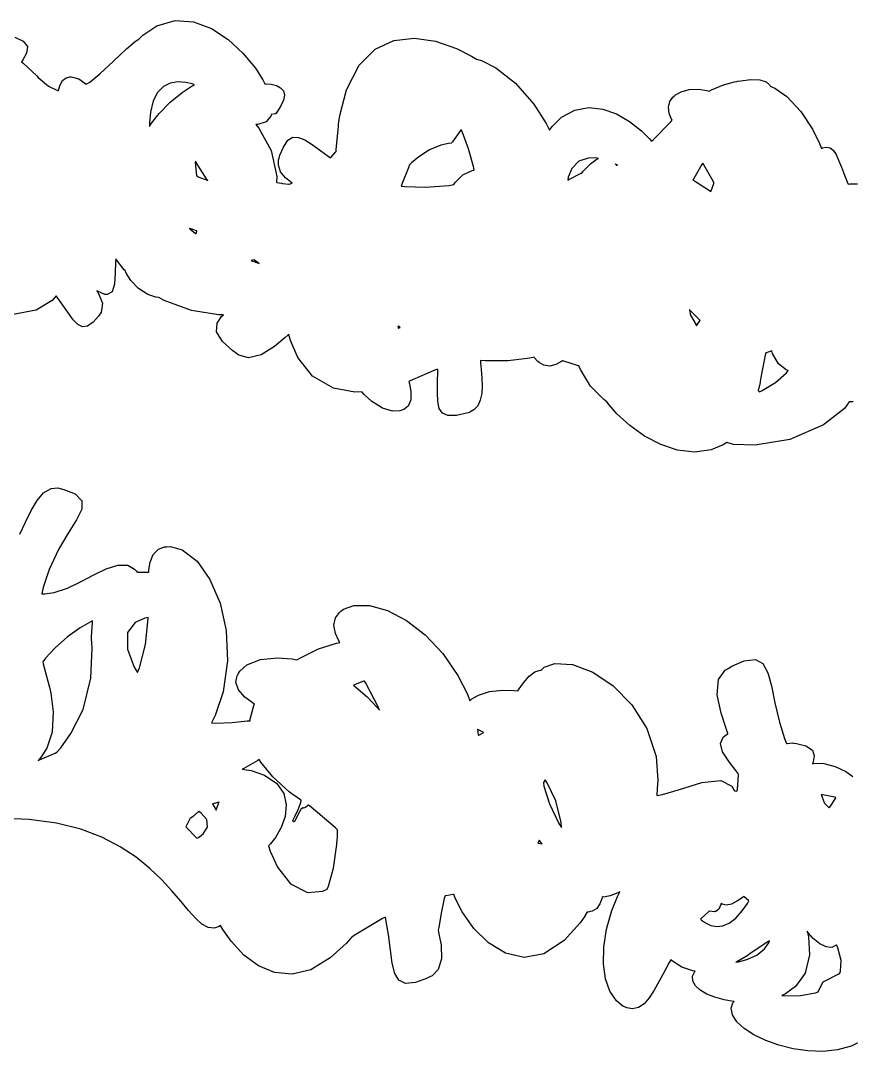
# Model space of a CAD drawing. Extents: x 0 to 357, y 0 to 115.
# Drawn here: x 86.6 to 173.7, y 2.2 to 110.2 of the extents above; entities that cross this region are included whole.
import ezdxf

# ---------------------------------------------------------------- set-up
doc = ezdxf.new("R2010")
doc.units = 0
doc.layers.get('0').update_dxf_attribs({"linetype": 'CONTINUOUS'})

msp = doc.modelspace()

# ---------------------------------------------------------------- linework, layer by layer
at = {"color": 254}
for p, q in [((100.83, 109.694), (102.762, 110.249)), ((102.762, 110.249), (104.695, 110.109)), ((99.3662, 108.722), (100.83, 109.694)), ((104.695, 110.109), (106.568, 109.408)), ((106.568, 109.408), (108.314, 108.278)), ((85.9525, 108.505), (86.8204, 108.107)), ((86.8204, 108.107), (87.274, 107.534)), ((97.6436, 107.281), (98.6109, 108.09)), ((98.6109, 108.09), (98.9637, 108.314)), ((98.9637, 108.314), (99.3662, 108.722)), ((108.314, 108.278), (109.869, 106.848)), ((123.738, 107.272), (125.706, 108.179)), ((125.706, 108.179), (127.853, 108.413)), ((127.853, 108.413), (130.077, 108.087)), ((130.077, 108.087), (132.276, 107.311)), ((87.274, 107.534), (87.1664, 106.826)), ((96.2808, 105.992), (97.6436, 107.281)), ((122.049, 105.583), (123.738, 107.272)), ((132.276, 107.311), (133.856, 106.509)), ((86.7929, 106.15), (86.651, 105.937)), ((86.651, 105.937), (86.8041, 105.818)), ((87.1664, 106.826), (86.7929, 106.15)), ((94.8725, 104.677), (96.2808, 105.992)), ((109.869, 106.848), (111.172, 105.252)), ((133.856, 106.509), (134.353, 106.196)), ((134.353, 106.196), (134.885, 106.055)), ((134.885, 106.055), (136.394, 105.293)), ((86.8041, 105.818), (88.2745, 104.455)), ((111.172, 105.252), (111.942, 104.046)), ((120.738, 102.997), (122.049, 105.583)), ((136.394, 105.293), (138.464, 103.689)), ((88.2745, 104.455), (88.4135, 104.301)), ((88.4135, 104.301), (88.5941, 104.101)), ((88.5941, 104.101), (89.487, 103.362)), ((90.6942, 103.513), (90.9408, 103.969)), ((90.9408, 103.969), (91.3172, 104.253)), ((91.3172, 104.253), (91.7222, 104.344)), ((91.7222, 104.344), (91.8573, 104.34)), ((91.8573, 104.34), (91.9939, 104.337)), ((91.9939, 104.337), (92.6648, 104.13)), ((92.6648, 104.13), (93.3027, 103.693)), ((93.424, 103.573), (93.8071, 103.814)), ((93.8071, 103.814), (94.8725, 104.677)), ((103.043, 103.82), (102.245, 103.685)), ((103.894, 103.759), (103.043, 103.82)), ((104.56, 103.605), (103.894, 103.759)), ((111.942, 104.046), (112.154, 103.621)), ((160.256, 103.527), (161.432, 103.837)), ((161.432, 103.837), (161.659, 103.868)), ((161.659, 103.868), (161.666, 103.871)), ((161.666, 103.871), (161.733, 103.885)), ((161.733, 103.885), (161.74, 103.886)), ((161.74, 103.886), (162.072, 103.952)), ((162.072, 103.952), (163.085, 104.08)), ((163.085, 104.08), (164.075, 104.054)), ((164.075, 104.054), (164.755, 103.819)), ((164.755, 103.819), (165.103, 103.511)), ((89.487, 103.362), (90.3676, 102.945)), ((90.3676, 102.945), (90.5425, 102.904)), ((90.5425, 102.904), (90.5686, 103.058)), ((90.5686, 103.058), (90.6942, 103.513)), ((93.3027, 103.693), (93.424, 103.573)), ((100.928, 102.725), (100.464, 101.847)), ((101.531, 103.328), (100.928, 102.725)), ((102.245, 103.685), (101.531, 103.328)), ((102.248, 101.711), (103.504, 102.731)), ((103.504, 102.731), (104.446, 103.353)), ((104.446, 103.353), (104.775, 103.531)), ((104.775, 103.531), (104.56, 103.605)), ((112.154, 103.621), (112.321, 103.623)), ((112.321, 103.623), (112.823, 103.582)), ((112.823, 103.582), (113.386, 103.445)), ((113.386, 103.445), (113.823, 103.21)), ((113.823, 103.21), (114.108, 102.875)), ((114.108, 102.875), (114.22, 102.436)), ((120.03, 100.314), (120.738, 102.997)), ((138.464, 103.689), (140.393, 101.48)), ((155.25, 102.486), (155.812, 102.799)), ((155.812, 102.799), (156.684, 103.032)), ((156.684, 103.032), (157.681, 103.052)), ((157.681, 103.052), (158.505, 102.937)), ((158.505, 102.937), (158.773, 102.869)), ((158.773, 102.869), (159.027, 103.007)), ((159.027, 103.007), (160.256, 103.527)), ((165.103, 103.511), (165.177, 103.383)), ((165.177, 103.383), (165.64, 103.175)), ((165.64, 103.175), (166.912, 102.284)), ((100.464, 101.847), (100.167, 100.668)), ((101.078, 100.51), (102.248, 101.711)), ((114.133, 101.894), (113.826, 101.24)), ((114.22, 102.436), (114.133, 101.894)), ((154.485, 101.173), (154.642, 101.779)), ((154.642, 101.779), (154.96, 102.227)), ((154.96, 102.227), (155.094, 102.345)), ((155.094, 102.345), (155.25, 102.486)), ((166.912, 102.284), (168.389, 100.739)), ((100.167, 100.668), (100.065, 99.5398)), ((100.294, 99.5165), (101.078, 100.51)), ((113.425, 100.657), (113.276, 100.477)), ((113.826, 101.24), (113.425, 100.657)), ((140.393, 101.48), (141.675, 99.4738)), ((143.291, 100.113), (144.682, 100.879)), ((144.682, 100.879), (146.14, 101.141)), ((146.14, 101.141), (147.616, 100.976)), ((147.616, 100.976), (149.06, 100.462)), ((154.58, 100.518), (154.485, 101.173)), ((154.796, 99.9779), (154.58, 100.518)), ((168.389, 100.739), (169.598, 98.8826)), ((100.065, 99.5398), (100.066, 99.1637)), ((100.066, 99.1637), (100.294, 99.5165)), ((112.308, 99.6336), (111.443, 99.3662)), ((112.795, 100.24), (112.308, 99.6336)), ((112.841, 100.402), (112.795, 100.24)), ((112.878, 100.412), (112.841, 100.402)), ((113.24, 100.474), (112.878, 100.412)), ((113.276, 100.477), (113.24, 100.474)), ((119.895, 99.15), (119.908, 99.4047)), ((119.908, 99.4047), (120.03, 100.314)), ((141.675, 99.4738), (142.016, 98.7626)), ((142.285, 99.1362), (143.291, 100.113)), ((149.06, 100.462), (150.427, 99.6749)), ((150.427, 99.6749), (151.664, 98.6966)), ((152.906, 97.7664), (154.707, 99.6061)), ((154.707, 99.6061), (154.889, 99.8086)), ((154.889, 99.8086), (154.796, 99.9779)), ((111.443, 99.3662), (111.21, 99.3704)), ((111.21, 99.3704), (111.538, 98.9722)), ((111.538, 98.9722), (112.816, 96.6336)), ((119.665, 96.7398), (119.895, 99.15)), ((132.696, 98.7379), (131.838, 97.536)), ((132.746, 98.8427), (132.696, 98.7379)), ((132.883, 98.5227), (132.746, 98.8427)), ((133.525, 96.8128), (132.883, 98.5227)), ((142.016, 98.7626), (142.285, 99.1362)), ((151.664, 98.6966), (152.48, 97.8916)), ((169.598, 98.8826), (170.331, 97.3667)), ((114.115, 96.9987), (114.591, 97.7043)), ((114.591, 97.7043), (115.112, 98.0239)), ((115.112, 98.0239), (115.697, 98.0144)), ((115.697, 98.0144), (116.367, 97.736)), ((116.367, 97.736), (117.139, 97.2467)), ((117.139, 97.2467), (118.032, 96.6047)), ((131.439, 97.3847), (130.616, 97.1832)), ((131.717, 97.4012), (131.439, 97.3847)), ((131.838, 97.536), (131.717, 97.4012)), ((152.48, 97.8916), (152.727, 97.6009)), ((152.727, 97.6009), (152.906, 97.7664)), ((170.331, 97.3667), (170.53, 96.8431)), ((112.816, 96.6336), (113.41, 93.9024)), ((113.758, 96.1401), (114.115, 96.9987)), ((118.032, 96.6047), (118.805, 96.0494)), ((119.116, 95.9224), (119.587, 96.4586)), ((119.587, 96.4586), (119.633, 96.5122)), ((119.633, 96.5122), (119.665, 96.7398)), ((129.443, 96.6929), (128.305, 95.9803)), ((130.616, 97.1832), (129.443, 96.6929)), ((134.042, 94.9607), (133.525, 96.8128)), ((170.53, 96.8431), (170.648, 96.8996)), ((170.648, 96.8996), (171.039, 96.9973)), ((171.039, 96.9973), (171.449, 96.9271)), ((171.449, 96.9271), (171.782, 96.6555)), ((171.782, 96.6555), (172.072, 96.2078)), ((172.072, 96.2078), (172.344, 95.6056)), ((104.895, 95.5255), (104.877, 95.3809)), ((104.877, 95.3809), (105.018, 94.0167)), ((104.965, 95.3643), (104.895, 95.5255)), ((106.041, 93.672), (104.965, 95.3643)), ((113.587, 95.086), (113.61, 95.6677)), ((113.827, 94.404), (113.587, 95.086)), ((113.61, 95.6677), (113.666, 95.8455)), ((113.666, 95.8455), (113.758, 96.1401)), ((118.805, 96.0494), (119.067, 95.8688)), ((119.067, 95.8688), (119.116, 95.9224)), ((127.304, 95.0944), (127.258, 94.9166)), ((127.532, 95.3368), (127.304, 95.0944)), ((128.305, 95.9803), (127.532, 95.3368)), ((145.094, 95.5104), (144.352, 94.7593)), ((146.061, 95.8384), (145.094, 95.5104)), ((145.565, 94.4563), (146.317, 95.2306)), ((146.896, 95.8536), (146.061, 95.8384)), ((146.317, 95.2306), (147.027, 95.7531)), ((147.168, 95.8095), (146.896, 95.8536)), ((147.027, 95.7531), (147.168, 95.8095)), ((148.956, 95.2115), (148.94, 95.2197)), ((148.94, 95.2197), (148.947, 95.2115)), ((148.947, 95.2115), (149.021, 95.1149)), ((149.127, 95.1234), (148.956, 95.2115)), ((149.021, 95.1149), (149.028, 95.1039)), ((149.028, 95.1039), (149.038, 95.1054)), ((149.038, 95.1054), (149.134, 95.1135)), ((149.145, 95.1135), (149.127, 95.1234)), ((149.134, 95.1135), (149.145, 95.1135)), ((158.003, 95.1812), (157.149, 93.7161)), ((158.094, 95.2969), (158.003, 95.1812)), ((158.198, 95.1385), (158.094, 95.2969)), ((159.179, 93.4283), (158.198, 95.1385)), ((172.344, 95.6056), (172.63, 94.8725)), ((105.018, 94.0167), (105.069, 93.8925)), ((114.328, 93.7824), (113.827, 94.404)), ((127.258, 94.9166), (126.547, 93.0949)), ((132.111, 93.2889), (132.935, 94.0911)), ((132.935, 94.0911), (133.908, 94.5293)), ((133.908, 94.5293), (134.118, 94.5677)), ((134.118, 94.5677), (134.042, 94.9607)), ((144.352, 94.7593), (143.979, 93.8361)), ((144.037, 93.5867), (145.267, 94.2178)), ((145.267, 94.2178), (145.405, 94.2717)), ((145.405, 94.2717), (145.565, 94.4563)), ((172.63, 94.8725), (172.955, 94.0319)), ((172.955, 94.0319), (173.247, 93.3372)), ((105.069, 93.8925), (105.172, 93.865)), ((105.172, 93.865), (106.105, 93.533)), ((106.189, 93.4942), (106.041, 93.672)), ((106.105, 93.533), (106.189, 93.4942)), ((113.41, 93.9024), (113.396, 93.3055)), ((113.396, 93.3055), (113.441, 93.2974)), ((113.441, 93.2974), (113.914, 93.2092)), ((113.914, 93.2092), (113.964, 93.2007)), ((113.964, 93.2007), (114.03, 93.1898)), ((114.03, 93.1898), (114.682, 93.1002)), ((114.849, 93.3358), (114.328, 93.7824)), ((114.682, 93.1002), (114.745, 93.0935)), ((114.745, 93.0935), (114.768, 93.103)), ((114.768, 93.103), (115.01, 93.1954)), ((115.034, 93.2035), (114.849, 93.3358)), ((115.01, 93.1954), (115.034, 93.2035)), ((126.547, 93.0949), (126.451, 92.9114)), ((129.031, 92.7806), (131.454, 92.9802)), ((131.454, 92.9802), (131.977, 93.0674)), ((131.977, 93.0674), (132.111, 93.2889)), ((143.979, 93.8361), (143.929, 93.5164)), ((143.929, 93.5164), (144.037, 93.5867)), ((157.149, 93.7161), (157.069, 93.5373)), ((157.069, 93.5373), (157.23, 93.453)), ((157.23, 93.453), (158.793, 92.4525)), ((158.978, 92.4084), (159.246, 93.1637)), ((159.268, 93.2437), (159.179, 93.4283)), ((159.246, 93.1637), (159.268, 93.2437)), ((173.247, 93.3372), (173.352, 93.1086)), ((173.352, 93.1086), (173.521, 93.1527)), ((173.521, 93.1527), (174.336, 93.1556)), ((126.451, 92.9114), (126.853, 92.8606)), ((126.853, 92.8606), (129.031, 92.7806)), ((158.793, 92.4525), (158.944, 92.3368)), ((158.944, 92.3368), (158.978, 92.4084)), ((104.278, 88.4453), (104.276, 88.441)), ((104.276, 88.441), (104.33, 88.3931)), ((104.293, 88.4813), (104.278, 88.4453)), ((104.294, 88.4837), (104.293, 88.4813)), ((104.316, 88.4742), (104.294, 88.4837)), ((104.542, 88.3789), (104.316, 88.4742)), ((104.33, 88.3931), (104.883, 87.9369)), ((104.565, 88.3694), (104.542, 88.3789)), ((104.606, 88.3571), (104.565, 88.3694)), ((105.006, 88.2262), (104.606, 88.3571)), ((104.883, 87.9369), (104.939, 87.8939)), ((104.939, 87.8939), (104.949, 87.9203)), ((104.949, 87.9203), (105.038, 88.1863)), ((105.047, 88.2124), (105.006, 88.2262)), ((105.038, 88.1863), (105.047, 88.2124)), ((96.5094, 84.9119), (96.471, 83.8193)), ((96.544, 85.2731), (96.5094, 84.9119)), ((96.6184, 85.1641), (96.544, 85.2731)), ((97.4178, 84.1361), (96.6184, 85.1641)), ((110.761, 85.1006), (110.735, 85.0911)), ((110.735, 85.0911), (110.807, 85.0664)), ((111.024, 85.1793), (110.761, 85.1006)), ((110.807, 85.0664), (111.496, 84.8222)), ((111.051, 85.1863), (111.024, 85.1793)), ((111.095, 85.1546), (111.051, 85.1863)), ((111.52, 84.8307), (111.095, 85.1546)), ((111.496, 84.8222), (111.562, 84.7975)), ((111.562, 84.7975), (111.52, 84.8307)), ((96.471, 83.8193), (96.4089, 82.6273)), ((97.5032, 84.0398), (97.4178, 84.1361)), ((97.6341, 83.7752), (97.5032, 84.0398)), ((98.1244, 83.0241), (97.6341, 83.7752)), ((96.4089, 82.6273), (96.1485, 81.8279)), ((98.9182, 82.1764), (98.1244, 83.0241)), ((99.8897, 81.5552), (98.9182, 82.1764)), ((90.2808, 81.3911), (89.8645, 80.924)), ((90.4586, 81.1555), (90.2808, 81.3911)), ((90.974, 80.4277), (90.4586, 81.1555)), ((94.6175, 81.872), (94.5416, 81.9298)), ((94.5416, 81.9298), (94.6947, 81.7093)), ((95.4045, 81.5552), (94.6175, 81.872)), ((94.6947, 81.7093), (95.1466, 80.6468)), ((95.4857, 81.5523), (95.4045, 81.5552)), ((95.6483, 81.5467), (95.4857, 81.5523)), ((96.1485, 81.8279), (95.6483, 81.5467)), ((100.753, 81.2574), (99.8897, 81.5552)), ((101.049, 81.2147), (100.753, 81.2574)), ((101.6, 80.9103), (101.049, 81.2147)), ((89.8645, 80.924), (88.1944, 79.8961)), ((91.561, 79.5761), (90.974, 80.4277)), ((95.1466, 80.6468), (95.0129, 79.6576)), ((104.462, 79.8682), (101.6, 80.9103)), ((156.68, 79.9705), (156.694, 79.9345)), ((156.786, 79.8781), (156.68, 79.9705)), ((88.1944, 79.8961), (85.7843, 79.448)), ((92.0792, 78.8843), (91.561, 79.5761)), ((92.5615, 78.3992), (92.0792, 78.8843)), ((94.7113, 79.2565), (94.1656, 78.6571)), ((94.8739, 79.4713), (94.7113, 79.2565)), ((95.0129, 79.6576), (94.8739, 79.4713)), ((107.294, 79.4191), (104.462, 79.8682)), ((107.178, 78.5467), (107.64, 79.2247)), ((107.833, 79.411), (107.294, 79.4191)), ((107.64, 79.2247), (107.833, 79.411)), ((156.694, 79.9345), (156.763, 79.5267)), ((156.763, 79.5267), (156.761, 79.4798)), ((156.761, 79.4798), (156.814, 79.3736)), ((157.729, 78.927), (156.786, 79.8781)), ((156.814, 79.3736), (157.386, 78.3594)), ((157.813, 78.8307), (157.729, 78.927)), ((93.0465, 78.1678), (92.5615, 78.3992)), ((93.5687, 78.238), (93.0465, 78.1678)), ((94.1656, 78.6571), (93.5687, 78.238)), ((107.105, 77.6429), (107.178, 78.5467)), ((126.166, 78.238), (126.151, 78.2518)), ((126.151, 78.2518), (126.151, 78.2313)), ((126.151, 78.2313), (126.155, 78.0232)), ((126.155, 78.0232), (126.157, 78.0023)), ((126.157, 78.0023), (126.172, 78.0094)), ((126.328, 78.1032), (126.166, 78.238)), ((126.172, 78.0094), (126.328, 78.0824)), ((126.344, 78.0891), (126.328, 78.1032)), ((126.328, 78.0824), (126.344, 78.0891)), ((157.386, 78.3594), (157.448, 78.263)), ((157.448, 78.263), (157.478, 78.3086)), ((157.478, 78.3086), (157.783, 78.7809)), ((157.783, 78.7809), (157.813, 78.8307)), ((107.737, 76.612), (107.105, 77.6429)), ((114.259, 77.0047), (113.178, 76.0966)), ((114.604, 77.3232), (114.259, 77.0047)), ((114.612, 77.3257), (114.604, 77.3232)), ((114.683, 77.3409), (114.612, 77.3257)), ((114.691, 77.3423), (114.683, 77.3409)), ((114.849, 76.7211), (114.691, 77.3423)), ((115.623, 74.9321), (114.849, 76.7211)), ((108.803, 75.6461), (107.737, 76.612)), ((109.19, 75.365), (108.803, 75.6461)), ((113.178, 76.0966), (111.8, 75.2228)), ((165.337, 75.6338), (165.283, 75.6172)), ((165.422, 75.365), (165.337, 75.6338)), ((109.454, 75.1748), (109.19, 75.365)), ((110.469, 74.9102), (109.454, 75.1748)), ((111.8, 75.2228), (110.469, 74.9102)), ((117.158, 72.988), (115.623, 74.9321)), ((135.266, 74.5726), (134.771, 74.622)), ((134.771, 74.622), (134.793, 74.3892)), ((137.682, 74.574), (135.266, 74.5726)), ((139.969, 74.8799), (137.682, 74.574)), ((140.397, 74.9804), (139.969, 74.8799)), ((140.426, 74.9378), (140.397, 74.9804)), ((140.768, 74.5518), (140.426, 74.9378)), ((143.379, 74.5973), (143.22, 74.4873)), ((143.531, 74.5575), (143.379, 74.5973)), ((144.972, 74.1123), (143.531, 74.5575)), ((164.637, 75.1844), (164.157, 72.6694)), ((164.696, 75.4172), (164.637, 75.1844)), ((164.75, 75.4366), (164.696, 75.4172)), ((165.283, 75.6172), (164.75, 75.4366)), ((166.025, 74.283), (165.422, 75.365)), ((130.076, 73.6286), (127.666, 72.6063)), ((130.309, 73.714), (130.076, 73.6286)), ((130.309, 73.3873), (130.309, 73.714)), ((134.793, 74.3892), (134.862, 73.6865)), ((134.862, 73.6865), (134.932, 72.7812)), ((140.807, 74.5172), (140.768, 74.5518)), ((140.94, 74.3991), (140.807, 74.5172)), ((141.427, 74.1288), (140.94, 74.3991)), ((142.055, 74.0392), (141.427, 74.1288)), ((142.701, 74.2086), (142.055, 74.0392)), ((143.22, 74.4873), (142.701, 74.2086)), ((145.11, 74.0639), (144.972, 74.1123)), ((145.277, 73.6794), (145.11, 74.0639)), ((146.334, 71.9335), (145.277, 73.6794)), ((166.825, 73.6342), (166.025, 74.283)), ((167.013, 73.5817), (166.825, 73.6342)), ((166.87, 73.3446), (167.055, 73.5707)), ((167.016, 73.5817), (167.013, 73.5817)), ((167.051, 73.5722), (167.016, 73.5817)), ((167.055, 73.5707), (167.051, 73.5722)), ((119.371, 71.7173), (117.158, 72.988)), ((127.277, 72.4352), (127.265, 72.4299)), ((127.265, 72.4299), (127.329, 72.1678)), ((127.403, 72.4821), (127.277, 72.4352)), ((127.416, 72.4863), (127.403, 72.4821)), ((127.666, 72.6063), (127.416, 72.4863)), ((130.262, 71.2763), (130.285, 72.4076)), ((130.285, 72.4076), (130.309, 73.3873)), ((134.932, 72.7812), (134.957, 71.9282)), ((164.122, 72.3981), (164.104, 72.3209)), ((164.157, 72.6694), (164.122, 72.3981)), ((165.708, 72.318), (166.87, 73.3446)), ((121.598, 71.3038), (119.371, 71.7173)), ((122.335, 71.3299), (121.598, 71.3038)), ((122.579, 71.0586), (122.335, 71.3299)), ((127.329, 72.1678), (127.481, 71.3659)), ((127.481, 71.3659), (127.495, 70.4949)), ((134.957, 71.9282), (134.91, 71.1468)), ((147.704, 70.5238), (146.334, 71.9335)), ((163.922, 71.5754), (163.902, 71.5038)), ((163.902, 71.5038), (163.915, 71.4897)), ((163.915, 71.4897), (164.032, 71.3521)), ((164.104, 72.3209), (163.922, 71.5754)), ((164.032, 71.3521), (164.044, 71.3384)), ((164.044, 71.3384), (164.335, 71.4745)), ((164.335, 71.4745), (165.708, 72.318)), ((123.403, 70.3227), (122.579, 71.0586)), ((124.497, 69.6376), (123.403, 70.3227)), ((127.495, 70.4949), (127.213, 69.8377)), ((130.296, 70.3351), (130.262, 71.2763)), ((130.452, 69.6048), (130.296, 70.3351)), ((134.767, 70.4578), (134.501, 69.8803)), ((134.91, 71.1468), (134.767, 70.4578)), ((148.027, 70.3061), (147.704, 70.5238)), ((148.267, 69.9699), (148.027, 70.3061)), ((173.46, 70.3061), (172.945, 69.5826)), ((173.87, 70.2991), (173.46, 70.3061)), ((125.563, 69.3194), (124.497, 69.6376)), ((126.321, 69.336), (125.563, 69.3194)), ((126.55, 69.4133), (126.321, 69.336)), ((126.73, 69.4754), (126.55, 69.4133)), ((127.213, 69.8377), (126.73, 69.4754)), ((130.79, 69.1032), (130.452, 69.6048)), ((133.654, 69.1942), (133.5, 69.1473)), ((134.087, 69.438), (133.654, 69.1942)), ((134.501, 69.8803), (134.087, 69.438)), ((149.094, 69.033), (148.267, 69.9699)), ((172.945, 69.5826), (170.744, 67.8737)), ((131.368, 68.8481), (130.79, 69.1032)), ((132.252, 68.8566), (131.368, 68.8481)), ((133.194, 69.0548), (132.252, 68.8566)), ((133.5, 69.1473), (133.194, 69.0548)), ((150.435, 67.8021), (149.094, 69.033)), ((151.985, 66.6997), (150.435, 67.8021)), ((170.744, 67.8737), (167.209, 66.3582)), ((153.68, 65.8096), (151.985, 66.6997)), ((160.61, 66.0396), (160.245, 65.7821)), ((161.31, 65.8262), (160.61, 66.0396)), ((167.209, 66.3582), (163.584, 65.7504)), ((155.454, 65.2141), (153.68, 65.8096)), ((157.244, 64.9993), (155.454, 65.2141)), ((158.984, 65.2459), (157.244, 64.9993)), ((160.245, 65.7821), (158.984, 65.2459)), ((163.584, 65.7504), (161.31, 65.8262)), ((88.2798, 59.9528), (88.9688, 60.7579)), ((88.9688, 60.7579), (89.7611, 61.2126)), ((89.7611, 61.2126), (90.4737, 61.2704)), ((90.4737, 61.2704), (90.6928, 61.2151)), ((90.6928, 61.2151), (91.1006, 61.1131)), ((91.1006, 61.1131), (92.2874, 60.6351)), ((92.2874, 60.6351), (92.9802, 59.9239)), ((87.6558, 58.8959), (88.2798, 59.9528)), ((92.9802, 59.9239), (92.9612, 59.0338)), ((87.0617, 57.6887), (87.6558, 58.8959)), ((92.9612, 59.0338), (92.4168, 57.9148)), ((86.4595, 56.4307), (87.0617, 57.6887)), ((92.4168, 57.9148), (91.5402, 56.5189)), ((91.5402, 56.5189), (90.5178, 54.7977)), ((101.881, 55.0982), (102.277, 55.1353)), ((102.277, 55.1353), (103.513, 54.7688)), ((90.5178, 54.7977), (89.5396, 52.7018)), ((100.141, 53.4734), (100.464, 54.2918)), ((100.464, 54.2918), (101.023, 54.8446)), ((101.023, 54.8446), (101.662, 55.0788)), ((101.662, 55.0788), (101.881, 55.0982)), ((103.513, 54.7688), (105.06, 53.5753)), ((95.5435, 52.7953), (96.7507, 53.1756)), ((96.7507, 53.1756), (97.8048, 53.1537)), ((97.8048, 53.1537), (98.5051, 52.7664)), ((100.01, 52.6838), (100.141, 53.4734)), ((105.06, 53.5753), (106.416, 51.6682)), ((89.5396, 52.7018), (88.9275, 50.8222)), ((92.8508, 51.4354), (94.2287, 52.1642)), ((94.2287, 52.1642), (95.5435, 52.7953)), ((98.5051, 52.7664), (98.6621, 52.5748)), ((98.6621, 52.5748), (98.6716, 52.5625)), ((98.6716, 52.5625), (98.7764, 52.4316)), ((98.7764, 52.4316), (98.7873, 52.4178)), ((98.7873, 52.4178), (98.8854, 52.4274)), ((98.8854, 52.4274), (99.8883, 52.4274)), ((99.8883, 52.4274), (99.9906, 52.4192)), ((99.9906, 52.4192), (100.01, 52.6838)), ((88.9275, 50.8222), (88.7966, 50.1798)), ((91.4562, 50.7587), (92.8508, 51.4354)), ((106.416, 51.6682), (107.472, 49.1945)), ((88.7966, 50.1798), (89.1134, 50.1495)), ((89.1134, 50.1495), (90.0892, 50.2902)), ((90.0892, 50.2902), (91.4562, 50.7587)), ((107.472, 49.1945), (108.124, 46.3049)), ((120.428, 48.5553), (121.486, 48.937)), ((121.486, 48.937), (123.15, 48.9493)), ((123.15, 48.9493), (125.029, 48.4092)), ((99.5786, 47.625), (98.582, 47.1745)), ((99.9271, 47.6829), (99.5786, 47.625)), ((99.9077, 47.2324), (99.9271, 47.6829)), ((119.406, 46.8753), (119.575, 47.6444)), ((119.575, 47.6444), (119.981, 48.194)), ((119.981, 48.194), (120.154, 48.332)), ((120.154, 48.332), (120.428, 48.5553)), ((125.029, 48.4092), (127.01, 47.3618)), ((92.8067, 46.5899), (91.4837, 45.6586)), ((93.7729, 47.1565), (92.8067, 46.5899)), ((94.1049, 47.3258), (93.7729, 47.1565)), ((93.9821, 45.6477), (94.0841, 47.1868)), ((94.0841, 47.1868), (94.1049, 47.3258)), ((98.582, 47.1745), (97.7635, 46.101)), ((99.6403, 44.8635), (99.9077, 47.2324)), ((119.576, 46.0167), (119.406, 46.8753)), ((127.01, 47.3618), (128.979, 45.8516)), ((91.4837, 45.6586), (90.1651, 44.4927)), ((93.9821, 45.4794), (93.9821, 45.6477)), ((94.065, 44.4514), (93.9821, 45.4794)), ((97.7635, 46.101), (97.7498, 44.377)), ((108.124, 46.3049), (108.262, 43.1493)), ((119.892, 45.2907), (119.576, 46.0167)), ((128.979, 45.8516), (130.821, 43.918)), ((90.1651, 44.4927), (89.1812, 43.4301)), ((93.9052, 41.33), (94.065, 44.4514)), ((97.7498, 44.377), (98.4786, 42.485)), ((99.0163, 42.4078), (99.6403, 44.8635)), ((115.901, 43.4661), (117.807, 44.384)), ((117.807, 44.384), (119.67, 44.9901)), ((119.67, 44.9901), (120.02, 45.0603)), ((120.02, 45.0603), (119.892, 45.2907)), ((89.1812, 43.4301), (88.8848, 43.0526)), ((110.295, 42.7316), (111.705, 43.2954)), ((111.705, 43.2954), (113.488, 43.4661)), ((113.488, 43.4661), (115.029, 43.3405)), ((115.029, 43.3405), (115.53, 43.24)), ((115.53, 43.24), (115.901, 43.4661)), ((130.821, 43.918), (132.425, 41.607)), ((162.45, 43.1493), (163.627, 43.2911)), ((163.627, 43.2911), (164.404, 42.8487)), ((88.8848, 43.0526), (88.9275, 42.8406)), ((88.9275, 42.8406), (89.5174, 40.615)), ((98.4786, 42.485), (98.8205, 41.9118)), ((98.8205, 41.9118), (99.0163, 42.4078)), ((108.262, 43.1493), (107.781, 39.8762)), ((109.532, 42.0578), (110.295, 42.7316)), ((140.474, 41.9763), (140.953, 42.1418)), ((140.953, 42.1418), (141.114, 42.1446)), ((141.114, 42.1446), (141.121, 42.1527)), ((141.121, 42.1527), (141.202, 42.2356)), ((141.202, 42.2356), (141.212, 42.2437)), ((141.212, 42.2437), (141.471, 42.4889)), ((141.471, 42.4889), (142.591, 42.8653)), ((142.591, 42.8653), (144.446, 42.744)), ((144.446, 42.744), (146.556, 41.9407)), ((159.743, 41.1939), (160.433, 42.1665)), ((160.433, 42.1665), (160.745, 42.3457)), ((160.745, 42.3457), (161.152, 42.5799)), ((161.152, 42.5799), (162.45, 43.1493)), ((164.404, 42.8487), (164.914, 41.8966)), ((93.1002, 38.0488), (93.9052, 41.33)), ((109.136, 40.8877), (109.27, 41.5823)), ((109.27, 41.5823), (109.379, 41.7781)), ((109.379, 41.7781), (109.532, 42.0578)), ((132.425, 41.607), (133.423, 39.6448)), ((139.294, 40.8506), (139.876, 41.5301)), ((139.876, 41.5301), (140.474, 41.9763)), ((146.556, 41.9407), (148.704, 40.5158)), ((159.603, 39.5813), (159.743, 41.1939)), ((164.914, 41.8966), (165.286, 40.5059)), ((89.5174, 40.615), (89.5932, 40.3807)), ((89.5932, 40.3807), (89.7421, 39.7454)), ((109.401, 40.0914), (109.136, 40.8877)), ((110.083, 39.3404), (109.401, 40.0914)), ((121.567, 40.6273), (121.468, 40.5776)), ((121.468, 40.5776), (121.715, 40.3959)), ((122.53, 40.9967), (121.567, 40.6273)), ((121.715, 40.3959), (122.902, 39.3774)), ((122.623, 41.0199), (122.53, 40.9967)), ((122.765, 40.7885), (122.623, 41.0199)), ((124.088, 38.2418), (122.765, 40.7885)), ((135.733, 39.9313), (137.134, 40.0773)), ((137.134, 40.0773), (138.311, 40.0346)), ((138.311, 40.0346), (138.698, 39.9838)), ((138.698, 39.9838), (138.84, 40.2043)), ((138.84, 40.2043), (139.294, 40.8506)), ((148.704, 40.5158), (150.672, 38.5272)), ((165.286, 40.5059), (165.652, 38.7544)), ((89.7421, 39.7454), (89.9791, 37.7857)), ((107.781, 39.8762), (106.96, 37.4015)), ((110.83, 38.7572), (110.083, 39.3404)), ((122.902, 39.3774), (123.999, 38.2171)), ((133.423, 39.6448), (133.677, 38.9611)), ((133.677, 38.9611), (133.863, 39.1446)), ((133.863, 39.1446), (134.559, 39.558)), ((134.559, 39.558), (135.733, 39.9313)), ((160.032, 37.6424), (159.603, 39.5813)), ((91.8298, 35.5064), (93.1002, 38.0488)), ((110.634, 37.0156), (111.03, 38.4418)), ((111.09, 38.578), (110.83, 38.7572)), ((111.03, 38.4418), (111.09, 38.578)), ((123.999, 38.2171), (124.202, 37.9635)), ((124.202, 37.9635), (124.088, 38.2418)), ((150.672, 38.5272), (152.24, 36.0355)), ((165.652, 38.7544), (166.145, 36.7136)), ((89.9791, 37.7857), (89.8578, 35.6665)), ((106.96, 37.4015), (106.573, 36.6339)), ((108.727, 36.6656), (110.33, 36.8363)), ((110.33, 36.8363), (110.617, 36.8667)), ((110.617, 36.8667), (110.634, 37.0156)), ((160.557, 36.044), (160.032, 37.6424)), ((89.8578, 35.6665), (89.2997, 33.9865)), ((106.573, 36.6339), (106.947, 36.6088)), ((106.947, 36.6088), (108.727, 36.6656)), ((134.465, 35.989), (134.473, 35.9336)), ((134.515, 35.9586), (134.465, 35.989)), ((134.473, 35.9336), (134.553, 35.3755)), ((135.057, 35.6514), (134.515, 35.9586)), ((152.24, 36.0355), (153.19, 33.1005)), ((160.74, 35.5134), (160.557, 36.044)), ((166.145, 36.7136), (166.674, 35.0104)), ((90.7591, 34.021), (91.8298, 35.5064)), ((134.553, 35.3755), (134.56, 35.3191)), ((134.56, 35.3191), (134.606, 35.3441)), ((134.606, 35.3441), (135.068, 35.5935)), ((135.115, 35.6196), (135.057, 35.6514)), ((135.068, 35.5935), (135.115, 35.6196)), ((159.961, 34.4882), (160.249, 35.1359)), ((160.249, 35.1359), (160.411, 35.2778)), ((160.411, 35.2778), (160.435, 35.3011)), ((160.435, 35.3011), (160.71, 35.4969)), ((160.71, 35.4969), (160.74, 35.5134)), ((166.674, 35.0104), (166.891, 34.4579)), ((89.2997, 33.9865), (88.6548, 32.9861)), ((90.1802, 33.4767), (90.358, 33.5649)), ((90.358, 33.5649), (90.7591, 34.021)), ((160.171, 33.5911), (159.961, 34.4882)), ((160.853, 32.5534), (160.171, 33.5911)), ((166.891, 34.4579), (166.945, 34.4771)), ((166.945, 34.4771), (167.539, 34.5336)), ((167.539, 34.5336), (167.605, 34.5254)), ((167.605, 34.5254), (167.933, 34.484)), ((167.933, 34.484), (168.903, 34.2387)), ((168.903, 34.2387), (169.594, 33.7909)), ((169.594, 33.7909), (169.789, 33.168)), ((88.6548, 32.9861), (88.3818, 32.7091)), ((88.3818, 32.7091), (88.5335, 32.7642)), ((88.5335, 32.7642), (90.1802, 33.4767)), ((111.45, 32.7091), (109.95, 31.8492)), ((111.581, 32.8042), (111.45, 32.7091)), ((111.763, 32.5024), (111.581, 32.8042)), ((113.006, 30.9659), (111.763, 32.5024)), ((153.19, 33.1005), (153.392, 30.5993)), ((161.579, 31.6425), (160.853, 32.5534)), ((169.677, 32.5479), (169.606, 32.3536)), ((169.789, 33.168), (169.677, 32.5479)), ((109.95, 31.8492), (109.781, 31.7748)), ((109.781, 31.7748), (109.817, 31.7707)), ((109.817, 31.7707), (110.193, 31.728)), ((110.193, 31.728), (110.232, 31.7238)), ((110.232, 31.7238), (110.72, 31.6356)), ((110.72, 31.6356), (112.147, 31.1451)), ((161.822, 31.338), (161.579, 31.6425)), ((161.835, 31.1754), (161.822, 31.338)), ((169.606, 32.3536), (169.894, 32.4101)), ((169.894, 32.4101), (170.799, 32.3839)), ((170.799, 32.3839), (171.981, 32.078)), ((171.981, 32.078), (173.082, 31.5226)), ((173.082, 31.5226), (173.815, 31.0031)), ((112.147, 31.1451), (113.425, 30.2852)), ((114.729, 29.4018), (113.006, 30.9659)), ((113.425, 30.2852), (114.15, 29.2268)), ((141.399, 30.3954), (141.383, 30.3692)), ((141.383, 30.3692), (141.442, 30.0178)), ((141.562, 30.6544), (141.399, 30.3954)), ((141.578, 30.6792), (141.562, 30.6544)), ((141.793, 30.3568), (141.578, 30.6792)), ((142.679, 28.4758), (141.793, 30.3568)), ((153.392, 30.5993), (153.304, 29.7822)), ((155.662, 29.6595), (157.995, 30.3802)), ((157.995, 30.3802), (159.979, 30.5856)), ((159.979, 30.5856), (161.146, 30.0013)), ((161.724, 29.6375), (161.835, 31.1754)), ((114.15, 29.2268), (114.411, 28.0486)), ((115.15, 29.0862), (114.729, 29.4018)), ((141.442, 30.0178), (142.011, 28.134)), ((153.296, 29.7133), (153.27, 29.0683)), ((153.304, 29.7822), (153.296, 29.7133)), ((153.878, 29.118), (155.662, 29.6595)), ((161.146, 30.0013), (161.324, 29.6857)), ((161.324, 29.6857), (161.332, 29.6706)), ((161.332, 29.6706), (161.417, 29.519)), ((161.417, 29.519), (161.425, 29.5038)), ((161.425, 29.5038), (161.446, 29.5038)), ((161.446, 29.5038), (161.66, 29.4955)), ((161.66, 29.4955), (161.683, 29.4942)), ((161.683, 29.4942), (161.724, 29.6375)), ((106.752, 28.1643), (106.692, 28.1409)), ((106.692, 28.1409), (106.72, 28.0886)), ((107.333, 28.3393), (106.752, 28.1643)), ((107.09, 27.5746), (107.357, 28.287)), ((107.388, 28.3518), (107.333, 28.3393)), ((107.357, 28.287), (107.388, 28.3518)), ((115.222, 29.0421), (115.15, 29.0862)), ((115.922, 28.5874), (115.222, 29.0421)), ((115.668, 27.5525), (115.932, 28.2897)), ((115.991, 28.5405), (115.922, 28.5874)), ((115.932, 28.2897), (115.991, 28.5405)), ((142.011, 28.134), (143.015, 26.0931)), ((143.24, 26.1882), (142.679, 28.4758)), ((153.27, 29.0683), (153.272, 29.0077)), ((153.272, 29.0077), (153.878, 29.118)), ((170.635, 29.111), (170.507, 29.1083)), ((170.507, 29.1083), (170.535, 29.0421)), ((170.535, 29.0421), (170.791, 28.3531)), ((171.941, 28.8368), (170.635, 29.111)), ((170.791, 28.3531), (170.815, 28.2829)), ((170.815, 28.2829), (170.857, 28.2374)), ((170.857, 28.2374), (171.312, 27.773)), ((171.413, 27.8185), (172.001, 28.7018)), ((172.065, 28.7859), (171.941, 28.8368)), ((172.001, 28.7018), (172.065, 28.7859)), ((105.193, 27.3017), (104.765, 26.931)), ((105.235, 27.3348), (105.193, 27.3017)), ((105.481, 27.1873), (105.235, 27.3348)), ((106.079, 26.5148), (105.481, 27.1873)), ((106.72, 28.0886), (107.031, 27.5525)), ((107.031, 27.5525), (107.067, 27.4974)), ((107.067, 27.4974), (107.09, 27.5746)), ((114.411, 28.0486), (114.296, 26.8332)), ((115.325, 26.8263), (115.668, 27.5525)), ((115.673, 27.0716), (115.42, 26.5452)), ((115.936, 27.5649), (115.673, 27.0716)), ((116.141, 27.7427), (115.936, 27.5649)), ((116.174, 27.7261), (116.141, 27.7427)), ((116.21, 27.7096), (116.174, 27.7261)), ((116.432, 27.7633), (116.21, 27.7096)), ((116.688, 27.9631), (116.432, 27.7633)), ((116.742, 28.0183), (116.688, 27.9631)), ((117.037, 27.806), (116.742, 28.0183)), ((119.584, 25.6453), (117.037, 27.806)), ((171.312, 27.773), (171.36, 27.7261)), ((171.36, 27.7261), (171.413, 27.8185)), ((87.4614, 26.5121), (85.0276, 26.6265)), ((90.3319, 26.1193), (87.4614, 26.5121)), ((92.8606, 25.4827), (90.3319, 26.1193)), ((104.255, 26.5066), (103.901, 25.8244)), ((104.298, 26.5727), (104.255, 26.5066)), ((104.333, 26.5961), (104.298, 26.5727)), ((104.687, 26.8593), (104.333, 26.5961)), ((104.724, 26.8897), (104.687, 26.8593)), ((104.765, 26.931), (104.724, 26.8897)), ((106.152, 25.7073), (106.079, 26.5148)), ((114.296, 26.8332), (113.891, 25.6591)), ((115.12, 26.3922), (115.325, 26.8263)), ((115.196, 26.2778), (115.12, 26.3922)), ((115.214, 26.2806), (115.196, 26.2778)), ((115.27, 26.293), (115.214, 26.2806)), ((115.42, 26.5452), (115.27, 26.293)), ((143.015, 26.0931), (143.294, 25.6618)), ((143.294, 25.6618), (143.24, 26.1882)), ((95.0736, 24.6448), (92.8606, 25.4827)), ((103.901, 25.8244), (103.874, 25.7542)), ((103.874, 25.7542), (103.963, 25.6536)), ((103.963, 25.6536), (104.928, 24.6531)), ((105.215, 24.6352), (105.713, 25.0183)), ((105.713, 25.0183), (106.152, 25.7073)), ((113.891, 25.6591), (113.283, 24.609)), ((119.801, 25.4262), (119.584, 25.6453)), ((119.772, 24.569), (119.8, 25.3504)), ((119.8, 25.3504), (119.801, 25.4262)), ((97.0015, 23.6527), (95.0736, 24.6448)), ((104.928, 24.6531), (105.03, 24.5539)), ((105.03, 24.5539), (105.215, 24.6352)), ((112.761, 23.953), (112.561, 23.7615)), ((113.283, 24.609), (112.761, 23.953)), ((119.385, 21.4078), (119.732, 23.8966)), ((119.732, 23.8966), (119.768, 24.4891)), ((119.768, 24.4891), (119.772, 24.569)), ((140.82, 24.055), (140.808, 24.0275)), ((140.808, 24.0275), (140.844, 24.022)), ((140.94, 24.3251), (140.82, 24.055)), ((140.844, 24.022), (141.205, 23.9613)), ((140.951, 24.3513), (140.94, 24.3251)), ((140.98, 24.3182), (140.951, 24.3513)), ((141.222, 23.9875), (140.98, 24.3182)), ((141.205, 23.9613), (141.242, 23.9544)), ((141.242, 23.9544), (141.222, 23.9875)), ((98.6716, 22.5502), (97.0015, 23.6527)), ((112.561, 23.7615), (112.726, 23.1841)), ((112.726, 23.1841), (113.484, 21.5208)), ((100.113, 21.383), (98.6716, 22.5502)), ((101.355, 20.1952), (100.113, 21.383)), ((113.484, 21.5208), (114.864, 19.7487)), ((118.836, 19.5089), (119.385, 21.4078)), ((102.425, 19.0335), (101.355, 20.1952)), ((114.864, 19.7487), (116.628, 18.8461)), ((118.702, 19.2098), (118.836, 19.5089)), ((103.353, 17.9407), (102.425, 19.0335)), ((116.628, 18.8461), (118.254, 18.9811)), ((118.254, 18.9811), (118.702, 19.2098)), ((131.08, 18.507), (130.983, 18.237)), ((131.157, 18.5222), (131.08, 18.507)), ((131.919, 18.6531), (131.157, 18.5222)), ((131.995, 18.6642), (131.919, 18.6531)), ((132.173, 18.1942), (131.995, 18.6642)), ((147.552, 18.3913), (147.513, 18.2067)), ((147.675, 18.383), (147.552, 18.3913)), ((148.38, 18.5153), (147.675, 18.383)), ((149.204, 18.835), (148.38, 18.5153)), ((148.558, 16.9678), (149.151, 18.4464)), ((149.151, 18.4464), (149.388, 18.9177)), ((149.388, 18.9177), (149.204, 18.835)), ((162.391, 18.4313), (162.232, 18.31)), ((162.439, 18.394), (162.391, 18.4313)), ((162.894, 18.0178), (162.439, 18.394)), ((104.167, 16.965), (103.353, 17.9407)), ((130.983, 18.237), (130.67, 16.6949)), ((132.871, 16.8438), (132.173, 18.1942)), ((147.316, 17.6692), (146.969, 17.1827)), ((147.513, 18.2067), (147.316, 17.6692)), ((160.001, 17.5975), (159.781, 17.1083)), ((160.036, 17.7188), (160.001, 17.5975)), ((160.142, 17.6444), (160.036, 17.7188)), ((160.55, 17.5424), (160.142, 17.6444)), ((161.12, 17.6485), (160.55, 17.5424)), ((161.738, 17.9682), (161.12, 17.6485)), ((162.232, 18.31), (161.738, 17.9682)), ((162.241, 16.9251), (162.778, 17.7078)), ((162.778, 17.7078), (162.936, 17.9807)), ((162.936, 17.9807), (162.894, 18.0178)), ((104.895, 16.1492), (104.167, 16.965)), ((124.805, 16.2733), (124.518, 16.1258)), ((124.904, 15.8185), (124.805, 16.2733)), ((130.67, 16.6949), (130.404, 15.1736)), ((134.102, 15.084), (132.871, 16.8438)), ((145.71, 16.3821), (145.252, 15.689)), ((145.728, 16.418), (145.71, 16.3821)), ((145.921, 16.7624), (145.728, 16.418)), ((145.94, 16.7955), (145.921, 16.7624)), ((146.083, 16.8024), (145.94, 16.7955)), ((146.51, 16.9017), (146.083, 16.8024)), ((146.969, 17.1827), (146.51, 16.9017)), ((148.003, 15.022), (148.558, 16.9678)), ((158.722, 16.8493), (157.929, 16.1396)), ((158.808, 16.9168), (158.722, 16.8493)), ((158.837, 16.9017), (158.808, 16.9168)), ((159.305, 16.8451), (158.837, 16.9017)), ((159.373, 16.8493), (159.305, 16.8451)), ((159.458, 16.8548), (159.373, 16.8493)), ((159.781, 17.1083), (159.458, 16.8548)), ((161.55, 16.152), (162.241, 16.9251)), ((105.567, 15.5388), (104.895, 16.1492)), ((106.211, 15.1791), (105.567, 15.5388)), ((106.855, 15.1143), (106.211, 15.1791)), ((107.38, 15.2935), (106.855, 15.1143)), ((107.528, 15.3913), (107.38, 15.2935)), ((107.776, 14.9628), (107.528, 15.3913)), ((124.518, 16.1258), (121.551, 14.3357)), ((125.136, 14.4391), (124.904, 15.8185)), ((130.404, 15.1736), (130.331, 14.9117)), ((145.252, 15.689), (143.564, 13.8121)), ((157.929, 16.1396), (157.854, 16.0666)), ((157.854, 16.0666), (157.976, 15.9549)), ((157.976, 15.9549), (158.383, 15.6628)), ((158.383, 15.6628), (158.957, 15.3927)), ((158.957, 15.3927), (159.567, 15.2824)), ((159.567, 15.2824), (160.207, 15.3555)), ((160.207, 15.3555), (160.869, 15.638)), ((160.869, 15.638), (161.55, 16.152)), ((108.642, 13.739), (107.776, 14.9628)), ((121.17, 14.0794), (120.688, 13.513)), ((121.175, 14.0836), (121.17, 14.0794)), ((121.238, 14.1207), (121.175, 14.0836)), ((121.245, 14.1235), (121.238, 14.1207)), ((121.551, 14.3357), (121.245, 14.1235)), ((125.347, 12.8171), (125.136, 14.4391)), ((130.331, 14.9117), (130.424, 14.519)), ((130.424, 14.519), (130.645, 13.3215)), ((135.632, 13.5737), (134.102, 15.084)), ((147.715, 13.141), (148.003, 15.022)), ((169.198, 14.5962), (169.058, 14.7987)), ((169.058, 14.7987), (169.193, 14.1993)), ((169.193, 14.1993), (169.288, 12.3293)), ((169.686, 14.0325), (169.198, 14.5962)), ((109.97, 12.2935), (108.642, 13.739)), ((120.688, 13.513), (119.036, 11.9917)), ((130.645, 13.3215), (130.704, 11.9173)), ((137.401, 12.5043), (135.632, 13.5737)), ((143.564, 13.8121), (141.425, 12.434)), ((147.683, 11.3867), (147.715, 13.141)), ((164.902, 13.6908), (163.066, 12.4506)), ((164.58, 12.948), (165.008, 13.5682)), ((165.081, 13.7956), (164.902, 13.6908)), ((165.008, 13.5682), (165.081, 13.7956)), ((170.355, 13.4703), (169.686, 14.0325)), ((171.023, 13.152), (170.355, 13.4703)), ((171.504, 13.0859), (171.023, 13.152)), ((171.654, 13.1148), (171.504, 13.0859)), ((171.706, 13.1258), (171.654, 13.1148)), ((172.083, 13.3325), (171.706, 13.1258)), ((172.107, 13.3628), (172.083, 13.3325)), ((172.252, 13.0624), (172.107, 13.3628)), ((172.606, 11.7216), (172.252, 13.0624)), ((111.492, 11.1635), (109.97, 12.2935)), ((119.036, 11.9917), (116.978, 10.7652)), ((125.534, 11.4487), (125.347, 12.8171)), ((130.704, 11.9173), (130.361, 10.7845)), ((139.351, 12.0606), (137.401, 12.5043)), ((141.425, 12.434), (139.351, 12.0606)), ((162.763, 12.2329), (161.656, 11.5989)), ((162.705, 11.8194), (163.752, 12.288)), ((162.879, 12.3059), (162.763, 12.2329)), ((163.066, 12.4506), (162.879, 12.3059)), ((163.752, 12.288), (164.58, 12.948)), ((169.288, 12.3293), (168.826, 10.418)), ((113.182, 10.4593), (111.492, 11.1635)), ((125.793, 10.3821), (125.534, 11.4487)), ((147.902, 9.81989), (147.683, 11.3867)), ((154.566, 11.5232), (154.099, 10.6509)), ((154.728, 11.8098), (154.566, 11.5232)), ((154.903, 11.6541), (154.728, 11.8098)), ((155.896, 11.0284), (154.903, 11.6541)), ((157.048, 10.6509), (155.896, 11.0284)), ((161.656, 11.5989), (161.55, 11.5452)), ((161.55, 11.5452), (161.842, 11.5893)), ((161.842, 11.5893), (162.705, 11.8194)), ((172.525, 10.5971), (172.606, 11.7216)), ((115.019, 10.2898), (113.182, 10.4593)), ((116.978, 10.7652), (115.019, 10.2898)), ((126.221, 9.66004), (125.793, 10.3821)), ((129.106, 9.83506), (127.963, 9.42717)), ((129.469, 10.0059), (129.106, 9.83506)), ((129.726, 10.1272), (129.469, 10.0059)), ((130.361, 10.7845), (129.726, 10.1272)), ((148.362, 8.50113), (147.902, 9.81989)), ((154.099, 10.6509), (153.534, 9.57322)), ((157.033, 10.0831), (157.212, 10.5034)), ((157.052, 9.56359), (157.033, 10.0831)), ((157.303, 10.6178), (157.048, 10.6509)), ((157.212, 10.5034), (157.303, 10.6178)), ((168.826, 10.418), (167.813, 9.01513)), ((170.863, 9.57873), (172.306, 10.3036)), ((172.306, 10.3036), (172.452, 10.4028)), ((172.452, 10.4028), (172.525, 10.5971)), ((126.912, 9.32656), (126.221, 9.66004)), ((127.963, 9.42717), (126.912, 9.32656)), ((153.534, 9.57322), (153.004, 8.61275)), ((157.329, 9.07023), (157.052, 9.56359)), ((157.828, 8.6155), (157.329, 9.07023)), ((167.813, 9.01513), (166.774, 8.24756)), ((170.223, 8.53969), (170.67, 9.43956)), ((170.67, 9.43956), (170.725, 9.53604)), ((170.725, 9.53604), (170.863, 9.57873)), ((149.057, 7.49102), (148.362, 8.50113)), ((152.483, 7.80658), (151.945, 7.19197)), ((153.004, 8.61275), (152.483, 7.80658)), ((158.514, 8.21171), (157.828, 8.6155)), ((159.358, 7.86998), (158.514, 8.21171)), ((160.321, 7.60402), (159.358, 7.86998)), ((161.108, 7.45656), (160.321, 7.60402)), ((166.774, 8.24756), (166.393, 8.06842)), ((166.393, 8.06842), (166.708, 8.03395)), ((166.708, 8.03395), (168.334, 8.05737)), ((168.334, 8.05737), (169.902, 8.35367)), ((169.902, 8.35367), (170.189, 8.45566)), ((170.189, 8.45566), (170.223, 8.53969)), ((149.724, 6.95773), (149.057, 7.49102)), ((149.976, 6.85161), (149.724, 6.95773)), ((150.148, 6.77997), (149.976, 6.85161)), ((150.717, 6.67798), (150.148, 6.77997)), ((151.365, 6.80339), (150.717, 6.67798)), ((151.945, 7.19197), (151.365, 6.80339)), ((161.087, 6.73862), (161.264, 7.28155)), ((161.203, 6.01927), (161.087, 6.73862)), ((161.373, 7.4235), (161.108, 7.45656)), ((161.264, 7.28155), (161.373, 7.4235)), ((161.67, 5.29442), (161.203, 6.01927)), ((162.439, 4.58749), (161.67, 5.29442)), ((163.463, 3.9274), (162.439, 4.58749)), ((164.692, 3.33623), (163.463, 3.9274)), ((166.078, 2.84289), (164.692, 3.33623)), ((174.945, 3.36793), (173.645, 2.73541)), ((167.571, 2.4722), (166.078, 2.84289)), ((169.124, 2.25034), (167.571, 2.4722)), ((170.685, 2.20211), (169.124, 2.25034)), ((172.209, 2.35645), (170.685, 2.20211)), ((173.645, 2.73541), (172.209, 2.35645))]:
    msp.add_line(p, q, dxfattribs=at)

doc.saveas('drawing.dxf')
